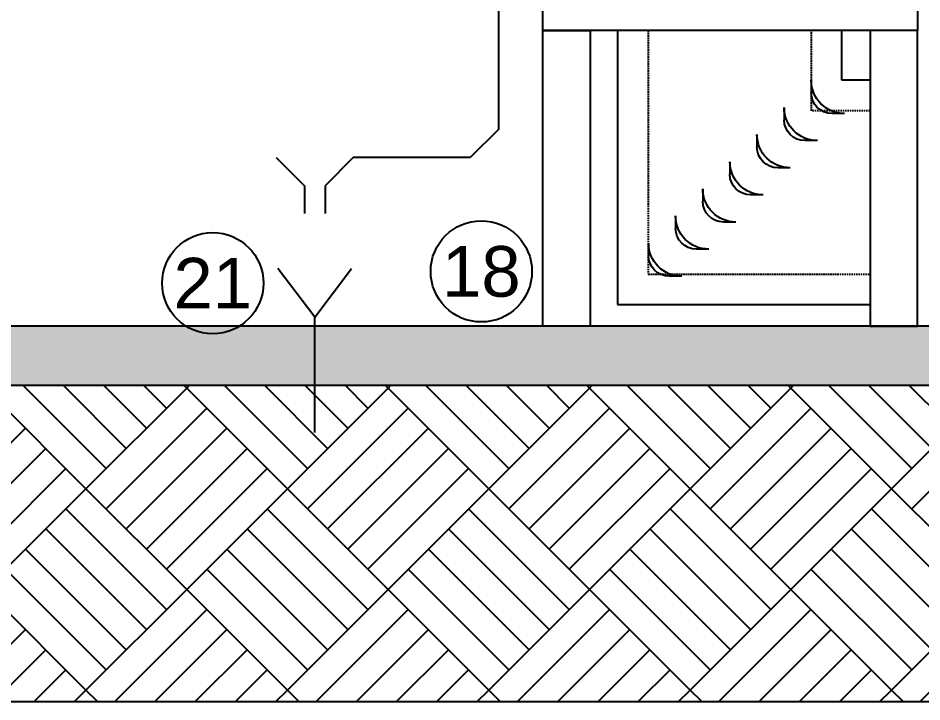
# Model space of a CAD drawing. Header units: millimetres. Extents: x -212361 to 39086, y -42 to 136893.
# Drawn here: x -154330 to -152026, y 81460 to 83203 of the extents above; entities that cross this region are included whole.
import ezdxf
from ezdxf.enums import TextEntityAlignment as Align
from ezdxf.lldxf.tags import DXFTag

# ---------------------------------------------------------------- set-up
doc = ezdxf.new("R2010")
doc.units = ezdxf.units.MM
doc.header["$LTSCALE"] = 25
doc.linetypes.add('schedules_symbols_notes$0$HIDDEN2', pattern=[0.1875, 0.125, -0.0625])
for name, color, linetype in [('schedules_symbols_notes$0$M-ANNO', 11, 'Continuous'), ('schedules_symbols_notes$0$M-CONTROL CYAN', 4, 'Continuous'), ('schedules_symbols_notes$0$M-DETAIL CLR11', 11, 'Continuous'), ('schedules_symbols_notes$0$M-HVAC-RETN-DUCT', 1, 'Continuous'), ('schedules_symbols_notes$0$M-HVAC-SUPP-DUCT', 4, 'Continuous'), ('schedules_symbols_notes$0$P-COND-DRAIN', 3, 'schedules_symbols_notes$0$CONDENSATE_DRAIN')]:
    doc.layers.add(name, color=color, linetype=linetype)
doc.styles.add('schedules_symbols_notes$0$RDZENG_0.25', font='micross.ttf', dxfattribs={"height": 4})
doc.styles.add('schedules_symbols_notes$0$Standard', font='arial.ttf')
tags = doc.linetypes.add('schedules_symbols_notes$0$CONDENSATE_DRAIN', pattern='A,2,-0.2,["CD",schedules_symbols_notes$0$Standard,S=0.08,R=0,X=-0.08,Y=-0.04],-0.2', length=2.4).pattern_tags.tags
tags[6] = DXFTag(74, 10)

# ---------------------------------------------------------------- blocks, each defined once
blk = doc.blocks.new('schedules_symbols_notes$0$A$C56AC6403')
at = {"color": 11}
for p, q in [((0, 3), (1.125, 3)), ((3, 0), (3, 1.125))]:
    blk.add_line(p, q, dxfattribs=at)
for centre, radius in [((0, 0), 3), ((1.125, 1.125), 1.875)]:
    blk.add_arc(centre, radius, 0, 90, dxfattribs=at)
blk = doc.blocks.new('schedules_symbols_notes$0$KEYED NOTE_0.25')
at = {"layer": 'schedules_symbols_notes$0$M-ANNO'}
blk.add_circle((0, 0), 4, dxfattribs=at)
at = {"layer": 'schedules_symbols_notes$0$M-ANNO', "style": 'schedules_symbols_notes$0$RDZENG_0.25'}
blk.add_attdef('#', text='', height=4, dxfattribs=at).set_placement((0, 0), align=Align.MIDDLE_CENTER)
blk = doc.blocks.new('schedules_symbols_notes')
at = {"layer": 'schedules_symbols_notes$0$M-DETAIL CLR11'}
h = blk.add_hatch(dxfattribs=at)
h.set_pattern_fill('CONCRETE1', color=256, scale=0.5, style=0)
h.set_pattern_definition([(0, (-6806.673, 3097.116), (10.16, 10.16), [1.27, -8.89]), (90, (-6806.673, 3097.116), (-10.16, 10.16), [1.27, -8.89]), (135, (-6805.403, 3097.116), (-10.16, 9e-16), [1.79605, -12.57236]), (0, (-6805.403, 3102.831), (10.16, 10.16), [1.27, -8.89]), (45, (-6804.768, 3102.196), (0, 10.16), [0.898025, -13.47038]), (135, (-6804.768, 3102.196), (-10.16, 9e-16), [0.898025, -13.47038]), (0, (-6801.593, 3105.371), (10.16, 10.16), [1.79605, -8.36395]), (45, (-6801.593, 3105.371), (0, 10.16), [1.27, -13.09841]), (135, (-6799.797, 3105.371), (-10.16, 9e-16), [1.27, -13.09841]), (90, (-6799.688, 3099.656), (-10.16, 10.16), [1.27, -8.89]), (45, (-6799.688, 3099.656), (0, 10.16), [0.898025, -13.47038]), (135, (-6799.053, 3100.291), (-10.16, 9e-16), [0.898025, -13.47038]), (0, (-6805.403, 3099.656), (10.16, 10.16), [0.635, -8.509]), (0, (-6797.783, 3102.196), (10.16, 10.16), [0.635, -8.509]), (90, (-6800.958, 3103.466), (-10.16, 10.16), [0.635, -8.509]), (135, (-6799.688, 3097.751), (-10.16, 9e-16), [0.898025, -13.47038]), (135, (-6804.133, 3104.736), (-10.16, 9e-16), [0.898025, -13.47038]), (45, (-6801.9104, 3100.45), (0, 10.16), [0.898025, -13.47038]), (90, (-6803.18, 3098.386), (-10.16, 10.16), [0.15875, -10.00125]), (90, (-6802.704, 3102.672), (-10.16, 10.16), [0.15875, -10.00125]), (90, (-6797.942, 3104.419), (-10.16, 10.16), [0.15875, -10.00125]), (90, (-6797.783, 3099.021), (-10.16, 10.16), [0.15875, -10.00125])])
h.paths.add_polyline_path([(-5721.915, 3244.759), (-6215.647, 3244.759), (-6215.647, 3238.846), (-5721.915, 3238.846)])
h = blk.add_hatch(dxfattribs=at)
h.set_pattern_fill('EARTH2', color=256, scale=1.5, style=0)
h.set_pattern_definition([(45, (-6806.673, 3097.116), (0, 20.20558), [14.2875, -14.2875]), (45, (-6808.693, 3099.137), (0, 20.20558), [14.2875, -14.2875]), (45, (-6810.714, 3101.157), (0, 20.20558), [14.2875, -14.2875]), (45, (-6812.735, 3103.178), (0, 20.20558), [14.2875, -14.2875]), (45, (-6814.755, 3105.198), (0, 20.20558), [14.2875, -14.2875]), (45, (-6816.776, 3107.219), (0, 20.20558), [14.2875, -14.2875]), (135, (-6806.673, 3097.116), (-20.20558, 1e-15), [14.2875, -14.2875]), (135, (-6808.693, 3095.096), (-20.20558, 1e-15), [14.2875, -14.2875]), (135, (-6810.714, 3093.075), (-20.20558, 1e-15), [14.2875, -14.2875]), (135, (-6812.735, 3091.055), (-20.20558, 1e-15), [14.2875, -14.2875]), (135, (-6814.755, 3089.034), (-20.20558, 1e-15), [14.2875, -14.2875]), (135, (-6816.776, 3087.013), (-20.20558, 1e-15), [14.2875, -14.2875])])
h.paths.add_polyline_path([(-6215.647, 3238.846), (-5721.915, 3238.846), (-5721.915, 3207.067), (-6215.647, 3207.067)])
at = {"layer": 'schedules_symbols_notes$0$M-CONTROL CYAN'}
for points in [[(-6023.336, 3279.198), (-5985.742, 3279.198), (-5985.742, 3274.446), (-6023.336, 3274.446)], [(-6023.336, 3274.446), (-6018.584, 3274.446), (-6018.584, 3244.759), (-6023.336, 3244.759)], [(-5985.742, 3274.446), (-5990.495, 3274.446), (-5990.495, 3244.759), (-5985.742, 3244.759)]]:
    blk.add_lwpolyline(points, close=True, dxfattribs=at)
at = {"layer": 'schedules_symbols_notes$0$M-DETAIL CLR11'}
for points in [[(-5721.915, 3244.759), (-6215.647, 3244.759), (-6215.647, 3238.846), (-5721.915, 3238.846)], [(-6215.647, 3238.846), (-5721.915, 3238.846), (-5721.915, 3207.067), (-6215.647, 3207.067)]]:
    blk.add_lwpolyline(points, close=True, dxfattribs=at)
at = {"layer": 'schedules_symbols_notes$0$M-HVAC-RETN-DUCT', "linetype": 'Continuous'}
for p, q in [((-6015.815, 3274.446), (-6015.815, 3246.946)), ((-5993.315, 3269.446), (-5993.315, 3274.446)), ((-5990.495, 3269.446), (-5993.315, 3269.446)), ((-6015.815, 3246.946), (-5990.495, 3246.946))]:
    blk.add_line(p, q, dxfattribs=at)
at = {"layer": 'schedules_symbols_notes$0$M-HVAC-SUPP-DUCT'}
for p, q in [((-6046.202, 3245.667), (-6049.898, 3250.554)), ((-6046.202, 3245.667), (-6042.507, 3250.554)), ((-6046.202, 3234.104), (-6046.202, 3245.667))]:
    blk.add_line(p, q, dxfattribs=at)
at = {"layer": 'schedules_symbols_notes$0$M-HVAC-SUPP-DUCT', "color": 12, "linetype": 'schedules_symbols_notes$0$HIDDEN2', "ltscale": 0.05}
for points in [[(-6012.757, 3274.446), (-6012.757, 3250.003), (-5990.495, 3250.003)], [(-5990.495, 3266.388), (-5996.372, 3266.388), (-5996.372, 3274.446)]]:
    blk.add_lwpolyline(points, dxfattribs=at)
at = {"layer": 'schedules_symbols_notes$0$P-COND-DRAIN'}
for p, q in [((-6027.775, 3315.929), (-6027.775, 3264.523)), ((-6027.775, 3264.523), (-6030.603, 3261.694)), ((-6050.061, 3261.694), (-6047.233, 3258.866)), ((-6042.344, 3261.694), (-6045.172, 3258.866)), ((-6030.603, 3261.694), (-6042.344, 3261.694)), ((-6047.233, 3258.866), (-6047.233, 3256.065)), ((-6045.172, 3258.866), (-6045.172, 3256.065))]:
    blk.add_line(p, q, dxfattribs=at)
at = {"layer": 'schedules_symbols_notes$0$M-ANNO', "xscale": 1.27, "yscale": 1.27, "zscale": 1.27}
for p, values in [((-6029.489, 3250.274), {'#': '18'}), ((-6056.435, 3249.089), {'#': '21'})]:
    blk.add_blockref('schedules_symbols_notes$0$KEYED NOTE_0.25', p, dxfattribs=at).add_auto_attribs(values)
at = {"layer": 'schedules_symbols_notes$0$M-HVAC-SUPP-DUCT', "xscale": -1.11069053528743, "yscale": 1.11069053528743, "zscale": 1.11069053528743, "rotation": 90}
for p in [(-5993.057, 3269.446), (-5995.779, 3266.723), (-5998.501, 3264.001), (-6001.223, 3261.279), (-6003.945, 3258.557), (-6006.667, 3255.835), (-6009.389, 3253.113)]:
    blk.add_blockref('schedules_symbols_notes$0$A$C56AC6403', p, dxfattribs=at)

msp = doc.modelspace()

# ---------------------------------------------------------------- block references
at = {"xscale": 25.4, "yscale": 25.4, "zscale": 25.4}
msp.add_blockref('schedules_symbols_notes', (0, 0), dxfattribs=at)

doc.saveas('drawing.dxf')
